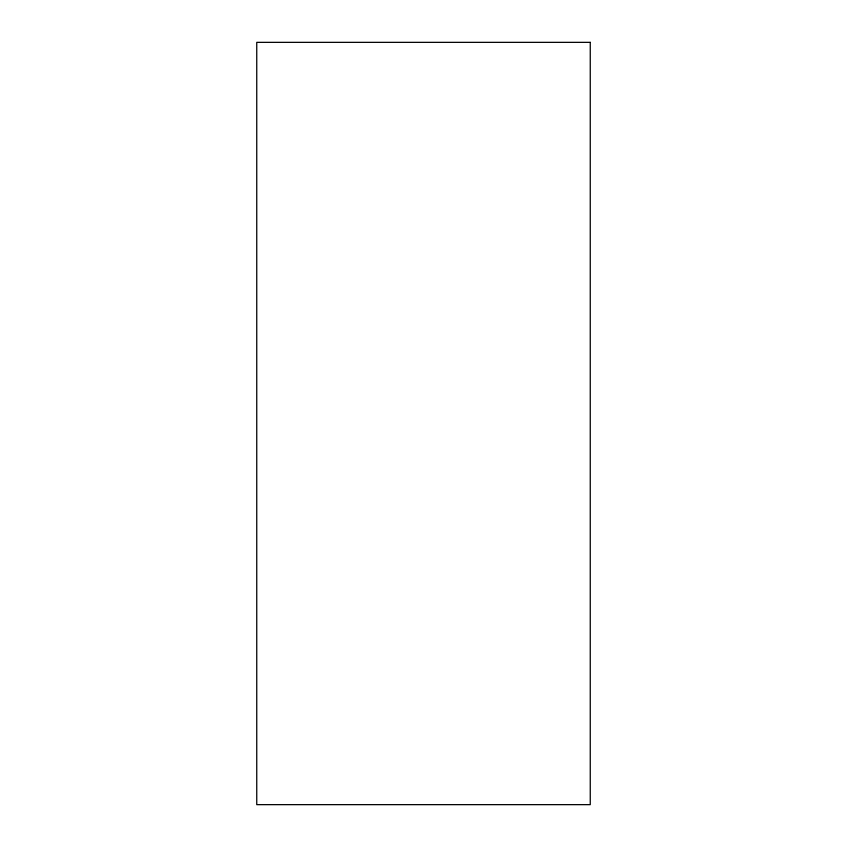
<?xml version="1.0" encoding="UTF-8"?>
<svg xmlns="http://www.w3.org/2000/svg" width="847" height="847" viewBox="0 0 847 847"><rect width="100%" height="100%" fill="white"/><g stroke="black" fill="none" stroke-linecap="round" stroke-linejoin="round"><path stroke-width="1.27" d="M590.253 42.35L256.747 42.35L256.747 804.65L590.253 804.65L590.253 42.35"/></g></svg>
